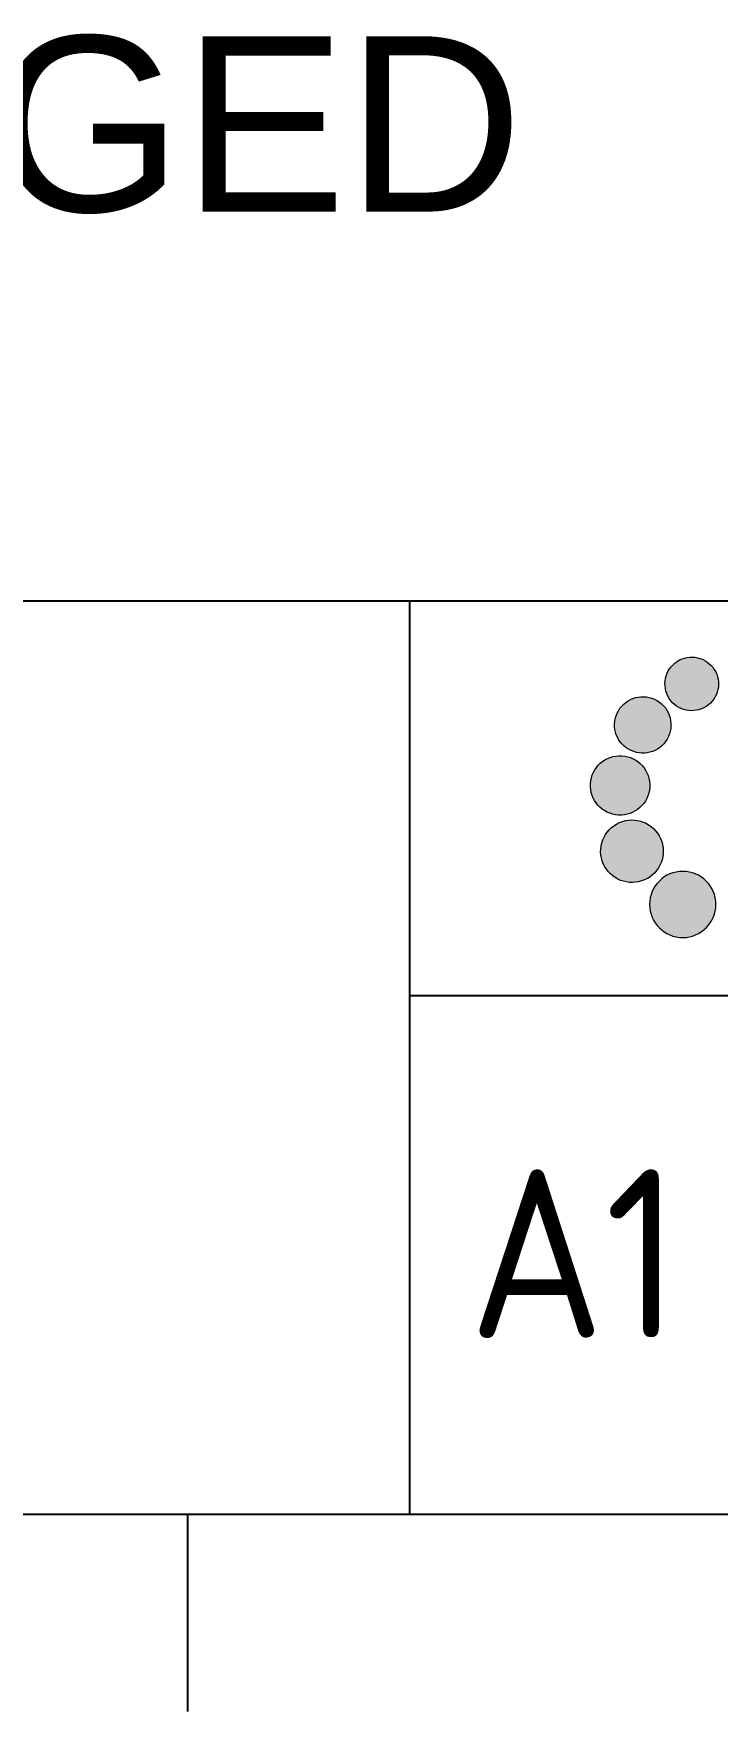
# Paper-space layout 'PAGE 2' of a CAD drawing. Header units: metres, sheet in millimetres. Extents: x -9 to 824, y -5 to 581.
# Drawn here: x 728.3 to 759.5, y -5.5 to 71.1 of the extents above; entities that cross this region are included whole.
import ezdxf
from ezdxf.enums import TextEntityAlignment as Align

# ---------------------------------------------------------------- set-up
doc = ezdxf.new("R2010")
doc.units = ezdxf.units.M
doc.layers.get('0').update_dxf_attribs({"color": 6})
doc.layers.add('_User Miscellaneous1', color=7, linetype='Continuous')
doc.styles.add('iecISOCP', font='isocp.shx')
doc.styles.get("Standard").update_dxf_attribs({"font": 'arial.ttf'})

# ---------------------------------------------------------------- blocks, each defined once
blk = doc.blocks.new('EE_LOGO')
h = blk.add_hatch(color=7)
edge = h.paths.add_edge_path()
edge.add_spline(control_points=[(-21.117, 5.874), (-21.481, 6.442), (-22.24, 6.607), (-22.806, 6.242), (-23.374, 5.876), (-23.536, 5.12), (-23.174, 4.55), (-22.805, 3.983), (-22.05, 3.82), (-21.483, 4.186), (-20.915, 4.55), (-20.748, 5.308), (-21.117, 5.874)], knot_values=[0, 0, 0, 0, 1, 1, 1, 2, 2, 2, 3, 3, 3, 4, 4, 4, 4], degree=3, periodic=0)
h = blk.add_hatch(color=7)
edge = h.paths.add_edge_path()
edge.add_spline(control_points=[(-23.731, 4.455), (-24.343, 4.811), (-25.134, 4.605), (-25.491, 3.991), (-25.848, 3.376), (-25.641, 2.589), (-25.028, 2.232), (-24.414, 1.872), (-23.625, 2.081), (-23.267, 2.695), (-22.908, 3.308), (-23.116, 4.097), (-23.731, 4.455)], knot_values=[0, 0, 0, 0, 1, 1, 1, 2, 2, 2, 3, 3, 3, 4, 4, 4, 4], degree=3, periodic=0)
h = blk.add_hatch(color=7)
edge = h.paths.add_edge_path()
edge.add_spline(control_points=[(-25.337, 1.937), (-26.085, 1.98), (-26.723, 1.408), (-26.766, 0.662), (-26.811, -0.085), (-26.237, -0.724), (-25.489, -0.767), (-24.742, -0.811), (-24.104, -0.24), (-24.06, 0.508), (-24.019, 1.254), (-24.59, 1.895), (-25.337, 1.937)], knot_values=[0, 0, 0, 0, 1, 1, 1, 2, 2, 2, 3, 3, 3, 4, 4, 4, 4], degree=3, periodic=0)
h = blk.add_hatch(color=7)
edge = h.paths.add_edge_path()
edge.add_spline(control_points=[(-25.445, -1.112), (-26.167, -1.429), (-26.496, -2.272), (-26.178, -2.991), (-25.861, -3.711), (-25.019, -4.04), (-24.298, -3.721), (-23.578, -3.405), (-23.251, -2.563), (-23.566, -1.843), (-23.884, -1.121), (-24.725, -0.793), (-25.445, -1.112)], knot_values=[0, 0, 0, 0, 1, 1, 1, 2, 2, 2, 3, 3, 3, 4, 4, 4, 4], degree=3, periodic=0)
h = blk.add_hatch(color=7)
edge = h.paths.add_edge_path()
edge.add_spline(control_points=[(-24.065, -4.844), (-24.065, -4.01), (-23.389, -3.334), (-22.555, -3.334), (-21.72, -3.334), (-21.044, -4.01), (-21.044, -4.844), (-21.044, -5.678), (-21.721, -6.354), (-22.555, -6.354), (-23.389, -6.354), (-24.065, -5.678), (-24.065, -4.844)], knot_values=[0, 0, 0, 0, 1, 1, 1, 2, 2, 2, 3, 3, 3, 4, 4, 4, 4], degree=3, periodic=0)
at = {"color": 7, "lineweight": 0}
for points in [[(-21.117, 5.874), (-21.481, 6.442), (-22.24, 6.607), (-22.806, 6.242), (-23.374, 5.876), (-23.536, 5.12), (-23.174, 4.55), (-22.805, 3.983), (-22.05, 3.82), (-21.483, 4.186), (-20.915, 4.55), (-20.748, 5.308), (-21.117, 5.874)], [(-23.731, 4.455), (-24.343, 4.811), (-25.134, 4.605), (-25.491, 3.991), (-25.848, 3.376), (-25.641, 2.589), (-25.028, 2.232), (-24.414, 1.872), (-23.625, 2.081), (-23.267, 2.695), (-22.908, 3.308), (-23.116, 4.097), (-23.731, 4.455)], [(-25.337, 1.937), (-26.085, 1.98), (-26.723, 1.408), (-26.766, 0.662), (-26.811, -0.085), (-26.237, -0.724), (-25.489, -0.767), (-24.742, -0.811), (-24.104, -0.24), (-24.06, 0.508), (-24.019, 1.254), (-24.59, 1.895), (-25.337, 1.937)], [(-25.445, -1.112), (-26.167, -1.429), (-26.496, -2.272), (-26.178, -2.991), (-25.861, -3.711), (-25.019, -4.04), (-24.298, -3.721), (-23.578, -3.405), (-23.251, -2.563), (-23.566, -1.843), (-23.884, -1.121), (-24.725, -0.793), (-25.445, -1.112)], [(-24.065, -4.844), (-24.065, -4.01), (-23.389, -3.334), (-22.555, -3.334), (-21.72, -3.334), (-21.044, -4.01), (-21.044, -4.844), (-21.044, -5.678), (-21.721, -6.354), (-22.555, -6.354), (-23.389, -6.354), (-24.065, -5.678), (-24.065, -4.844)]]:
    blk.add_open_spline(points, degree=3, knots=[0, 0, 0, 0, 1, 1, 1, 2, 2, 2, 3, 3, 3, 4, 4, 4, 4], dxfattribs=at)
blk = doc.blocks.new('A1_FRAME_TITLE')
at = {"layer": '_User Miscellaneous1', "color": 7}
for p, q in [((754.367, 5.973), (754.367, 47.618)), ((754.367, 29.618), (824.367, 29.618))]:
    blk.add_line(p, q, dxfattribs=at)
at = {"layer": '_User Miscellaneous1', "color": 7, "linetype": 'Continuous'}
blk.add_line((744.228, 5.973), (744.228, -3.027), dxfattribs=at)
at = {"layer": '_User Miscellaneous1', "color": 7, "linetype": 'Continuous', "flags": 128}
for points in [[(123.797, 47.618), (824.367, 47.618)], [(123.798, 5.973), (824.367, 5.973)]]:
    blk.add_lwpolyline(points, dxfattribs=at)
at = {"layer": '_User Miscellaneous1', "color": 7}
blk.add_blockref('EE_LOGO', (789.367, 38.618), dxfattribs=at)
at = {"layer": '_User Miscellaneous1', "color": 7, "style": 'iecISOCP'}
blk.add_text('A1', height=7.68, dxfattribs=at).set_placement((761.878, 17.856), align=Align.MIDDLE_CENTER)
at = {"layer": '_User Miscellaneous1', "color": 7, "style": 'iecISOCP', "flags": 8}
blk.add_attdef('VERSION_NO', text='', height=2.5, rotation=90, dxfattribs=at).set_placement((302.037, 43.812), align=Align.MIDDLE_CENTER)
at = {"layer": '_User Miscellaneous1', "color": 7, "style": 'iecISOCP'}
for tag, p in [('CAP_NO', (513.188, 43.457)), ('IE_NUM', (513.05, 37.81)), ('REF_No_1', (335.241, 32.31)), ('REF_1', (362.523, 32.31)), ('HV_SWITCH', (513.463, 32.163)), ('GEN_WO', (441.708, 31.763)), ('REF_No_2', (335.241, 26.31)), ('REF_2', (362.523, 26.31)), ('OH_WO', (441.708, 25.812)), ('UBD_REF', (513.05, 25.828)), ('REF_No_3', (335.241, 20.31)), ('REF_3', (362.523, 20.31)), ('UG_WO', (441.708, 20.052)), ('GIS_MAP_No', (513.05, 20.043)), ('REF_No_4', (335.241, 14.31)), ('REF_4', (362.523, 14.31)), ('SUB_WO', (441.708, 13.812)), ('HV_OP_DIAG', (513.326, 14.199)), ('LGA', (512.945, 7.777)), ('ExportID', (9.082, 2.39))]:
    blk.add_attdef(tag, p, '', height=2.5, dxfattribs=at)
at = {"layer": '_User Miscellaneous1', "color": 7}
for p in [(29.903, 23.294), (44.048, 23.294)]:
    blk.add_attdef('DRAFT_NUM', p, '', height=2.5, rotation=90, dxfattribs=at)
at = {"layer": '_User Miscellaneous1', "color": 7, "style": 'iecISOCP'}
for tag, height, p in [('T1', 3.5, (684.374, 39.465)), ('T2', 3.5, (684.374, 34.346)), ('scale', 2.5, (567.756, 33.269)), ('T3', 3.5, (684.374, 28.92)), ('DRAWN', 2.5, (567.756, 24.931)), ('T4', 3.5, (684.374, 23.657)), ('T5', 3.5, (684.374, 18.231)), ('REV', 5, (820.054, 17.095)), ('DATE', 2.5, (567.756, 16.88)), ('T6', 3.5, (684.374, 12.969)), ('DESIGN', 2.5, (605.617, 9.155)), ('CHD', 2.5, (567.756, 8.372))]:
    blk.add_attdef(tag, text='', height=height, dxfattribs=at).set_placement(p, align=Align.CENTER)
blk.add_attdef('NUM', text='', height=7, dxfattribs=at).set_placement((792.367, 20.118), align=Align.MIDDLE_CENTER)
for tag, p in [('NS', (790.712, 8.119)), ('SHTS', (805.412, 8.119))]:
    blk.add_attdef(tag, text='', height=2.5, dxfattribs=at).set_placement(p, align=Align.MIDDLE)
at = {"layer": '_User Miscellaneous1', "color": 7, "style": 'iecISOCP', "flags": 1}
for tag, p in [('ProjectType', (14.175, -26.797)), ('ProjectNumber', (23.56, -26.818)), ('DrawingNumber', (35.514, -26.803)), ('ProjectDescription', (47.564, -26.825)), ('ExportDate', (60.284, -26.789)), ('ExportUserName', (69.155, -26.8)), ('DesignerCompanyName', (81.484, -26.793)), ('ExportAreaOfInterest', (97.1, -26.813)), ('GIS_SUCCESS', (111.997, -26.78)), ('CAD_SUCCESS', (121.789, -26.783)), ('DEPOTCODE', (132.106, -26.877)), ('ExportCategories', (140.083, -26.797)), ('Comments', (154.385, -26.883))]:
    blk.add_attdef(tag, p, '', height=1, dxfattribs=at)

psp = doc.layouts.new('PAGE 2')

# ---------------------------------------------------------------- block references
at = {"layer": '_User Miscellaneous1'}
psp.add_blockref('A1_FRAME_TITLE', (-8.862, -2.429), dxfattribs=at)

# ---------------------------------------------------------------- texts
at = {"layer": '_User Miscellaneous1', "color": 7, "insert": (678.649, 70.94), "char_height": 8, "attachment_point": 1}
psp.add_mtext_dynamic_manual_height_columns('UNCHANGED', width=101.01682, gutter_width=4, heights=[0], dxfattribs=at)

doc.saveas('drawing.dxf')
